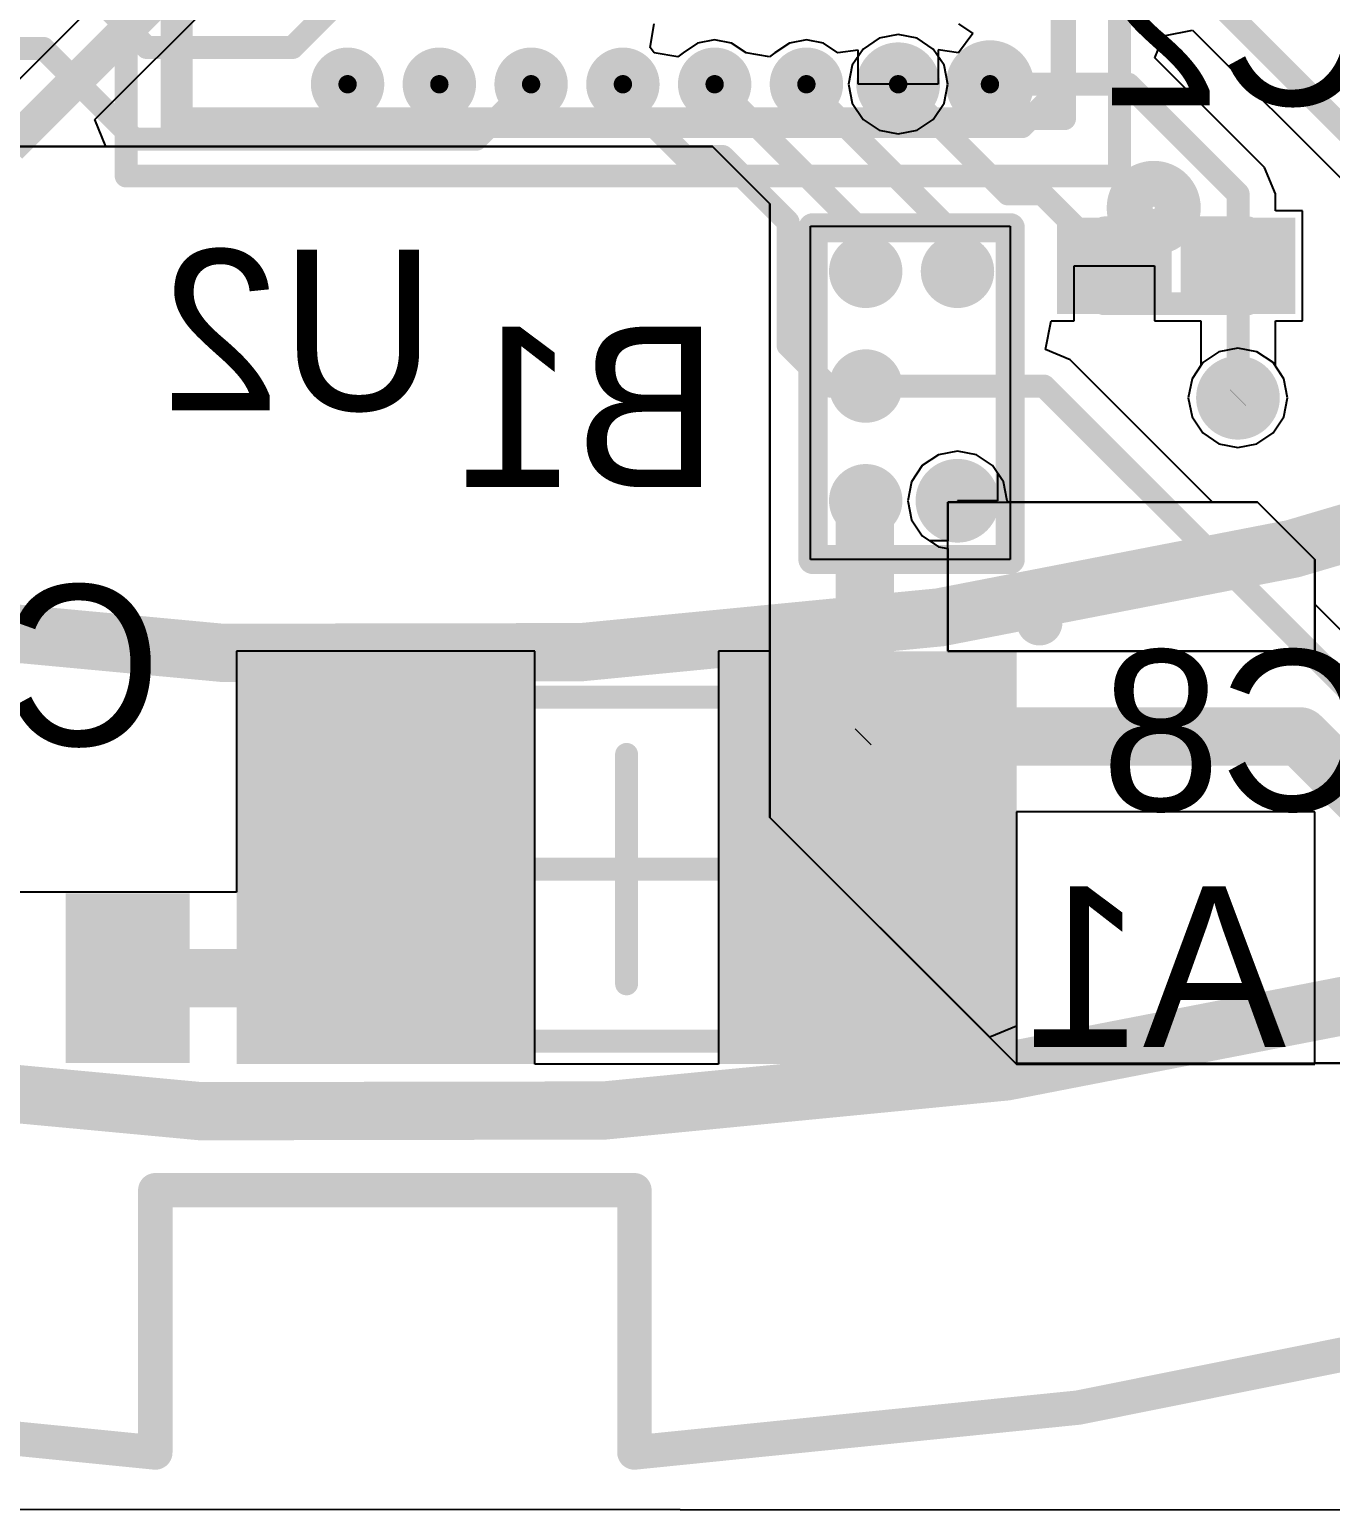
# Model space of a CAD drawing. Header units: millimetres. Extents: x 80 to 196, y 80 to 246.
# Drawn here: x 98.41 to 104.08, y 79.77 to 86.23 of the extents above; entities that cross this region are included whole.
import ezdxf

# ---------------------------------------------------------------- set-up
doc = ezdxf.new("R2010")
doc.units = ezdxf.units.MM
for name, color, linetype in [('BottomLayer', 5, 'Continuous'), ('BottomOverlay', 54, 'Continuous'), ('BottomPaste', 16, 'Continuous'), ('BottomSolder', 6, 'Continuous'), ('DrillDrawing', 1, 'Continuous'), ('KeepOutLayer', 6, 'Continuous'), ('Mechanical1', 6, 'Continuous'), ('Mechanical13', 56, 'Continuous'), ('Mechanical15', 56, 'Continuous'), ('MidLayer1', 16, 'Continuous'), ('MidLayer2', 76, 'Continuous'), ('MultiLayer', 9, 'Continuous'), ('TopLayer', 1, 'Continuous'), ('TopOverlay', 2, 'Continuous'), ('ViaHoleLayer', 16, 'Continuous')]:
    doc.layers.add(name, color=color, linetype=linetype)

msp = doc.modelspace()

# ---------------------------------------------------------------- linework, layer by layer
at = {"layer": 'BottomLayer'}
for p, q in [((101.11333092, 86.15215687999999), (101.13091534, 86.25468144)), ((102.45694774, 86.2546789), (102.51978988, 86.21269016)), ((101.3939298, 86.18538262), (101.31979482, 86.17063538)), ((101.46806478, 86.17063538), (101.3939298, 86.18538262)), ((101.793929, 86.18538262), (101.71979402, 86.17063538)), ((101.86806398, 86.17063538), (101.793929, 86.18538262)), ((102.51979242, 86.21268762), (102.45694774, 86.12864664)), ((102.51978988, 86.21269016), (102.51979242, 86.21268762)), ((103.31233338, 86.10646482), (103.35234854, 86.20307625999999)), ((103.35234854, 86.20307625999999), (103.47691014, 86.22785395999999)), ((103.47691014, 86.22785395999999), (104.15800606, 85.54675804)), ((101.1309128, 86.12864409999999), (101.11333092, 86.15215687999999)), ((101.13091534, 86.12864409999999), (101.1309128, 86.12864409999999)), ((101.23343482, 86.11106222), (101.13091534, 86.12864409999999)), ((101.2569476, 86.12864409999999), (101.23343482, 86.11106222)), ((101.25695014, 86.12864664), (101.2569476, 86.12864918)), ((101.2569476, 86.12864918), (101.2569476, 86.12864409999999)), ((101.31979482, 86.17063538), (101.25695014, 86.12864664)), ((101.53090946, 86.12864664), (101.46806478, 86.17063538)), ((101.63343402, 86.11106222), (101.53090946, 86.12864664)), ((101.6569468, 86.12864409999999), (101.63343402, 86.11106222)), ((101.65694934, 86.12864664), (101.6569468, 86.12864918)), ((101.6569468, 86.12864918), (101.6569468, 86.12864409999999)), ((101.71979402, 86.17063538), (101.65694934, 86.12864664)), ((101.93090612, 86.12864664), (101.86806398, 86.17063538)), ((101.93090866, 86.12864664), (101.93090612, 86.12864664)), ((101.9309112, 86.12864664), (101.93090866, 86.12864918)), ((101.93090866, 86.12864918), (101.93090866, 86.12864664)), ((102.01893236, 86.14066084), (101.9309112, 86.12864664)), ((102.01893236, 85.9916619), (102.01893236, 86.14066084)), ((102.45694774, 86.12864664), (102.36892912, 86.14164636)), ((102.36892912, 86.14164636), (102.36892912, 85.9916619)), ((103.79053918, 85.62825902), (103.31233338, 86.10646482)), ((102.36892912, 85.9916619), (102.01893236, 85.9916619)), ((103.83809306, 85.51345356), (103.79053918, 85.62825902)), ((103.83809306, 85.4401644), (103.83809306, 85.51345356)), ((103.95573316, 85.4401644), (103.83809306, 85.4401644)), ((103.95573316, 84.96016535999999), (103.95573316, 85.4401644)), ((101.81243544, 85.37261563999999), (102.6824337, 85.37261563999999)), ((101.81243544, 83.92001504), (101.81243544, 85.37261563999999)), ((102.6824337, 85.37261563999999), (102.6824337, 83.92001504)), ((102.96073642, 84.96016535999999), (102.96073642, 85.20016487999999)), ((102.96073642, 85.20016487999999), (103.31073318, 85.20016487999999)), ((103.31073318, 85.20016487999999), (103.31073318, 84.96016535999999)), ((102.83616466, 84.83560376), (102.86093982, 84.96016535999999)), ((102.86093982, 84.96016535999999), (102.96073642, 84.96016535999999)), ((103.31073318, 84.96016535999999), (103.51337438, 84.96016535999999)), ((103.51337438, 84.96016535999999), (103.51337438, 84.76559628)), ((103.83809306, 84.76339918), (103.83809306, 84.96016535999999)), ((103.83809306, 84.96016535999999), (103.95573316, 84.96016535999999)), ((102.94404354, 84.79092007999999), (102.83616466, 84.83560376)), ((103.56474334, 84.17022028), (102.94404354, 84.79092007999999)), ((103.51337438, 84.76559628), (103.47482988, 84.70791288)), ((103.87516944, 84.70791288), (103.83809306, 84.76339918)), ((103.47482988, 84.70791288), (103.45833766, 84.62499966)), ((103.89166166, 84.62499966), (103.87516944, 84.70791288)), ((103.45833766, 84.62499966), (103.47482988, 84.54208643999999)), ((103.87516944, 84.54208643999999), (103.89166166, 84.62499966)), ((103.47482988, 84.54208643999999), (103.52179702, 84.47179702)), ((103.8282023, 84.47179702), (103.87516944, 84.54208643999999)), ((103.52179702, 84.47179702), (103.59208644, 84.42482987999999)), ((103.75791288, 84.42482987999999), (103.8282023, 84.47179702)), ((103.59208644, 84.42482987999999), (103.67499966, 84.40833766)), ((103.67499966, 84.40833766), (103.75791288, 84.42482987999999)), ((103.76012776, 84.17022028), (103.56474334, 84.17022028)), ((103.7601303, 84.17022281999999), (103.76012776, 84.17022028)), ((104.0101298, 83.92022331999999), (103.7601303, 84.17022281999999)), ((102.6824337, 83.92001504), (101.81243544, 83.92001504)), ((104.0101298, 83.72483382), (104.0101298, 83.92022331999999)), ((104.40256742, 83.33239619999999), (104.0101298, 83.72483382))]:
    msp.add_line(p, q, dxfattribs=at)
for points, const_width in [([(98.47251831999999, 86.59782781999999), (98.91868455999999, 86.15166158)], 0.0999998), ([(99.55393094, 86.15166158), (99.79393046, 86.3916611)], 0.0999998), ([(103.54271392, 86.3916611), (104.3203654, 85.61400961999999)], 0.0999998), ([(98.12251902, 86.14782871999999), (98.46844162, 86.14782871999999)], 0.0999998), ([(98.46844162, 86.14782871999999), (98.86460796, 85.75166238)], 0.0999998), ([(98.91868455999999, 86.15166158), (99.55393094, 86.15166158)], 0.0999998), ([(100.35392934, 85.75166238), (100.59392886, 85.9916619)], 0.0999998), ([(100.9939306, 85.9461832), (100.9939306, 85.9916619)], 0.0999998), ([(100.9939306, 85.9461832), (101.26345254, 85.67666125999999)], 0.0999998), ([(101.3939298, 85.9916619), (101.3965333, 85.9916619)], 0.0999998), ([(101.3965333, 85.9916619), (102.05243496, 85.33576024)], 0.0999998), ([(101.793929, 85.98154253999999), (101.793929, 85.9916619)], 0.0999998), ([(101.793929, 85.98154253999999), (102.45243416, 85.32303737999999)], 0.0999998), ([(102.19393074, 85.9916619), (102.67213908, 85.51345356)], 0.0999998), ([(102.59392994, 85.9916619), (103.19752538, 85.9916619)], 0.0999998), ([(103.19752538, 85.9916619), (103.67573372, 85.51345356)], 0.0999998), ([(98.86460796, 85.75166238), (100.35392934, 85.75166238)], 0.0999998), ([(101.26345254, 85.67666125999999), (101.42869224, 85.67666125999999)], 0.0999998), ([(101.42869224, 85.67666125999999), (101.71402314, 85.39133036)], 0.0999998), ([(102.67213908, 85.51345356), (102.82244612, 85.51345356)], 0.0999998), ([(102.82244612, 85.51345356), (103.1357348, 85.20016487999999)], 0.0999998), ([(103.67573372, 85.20016487999999), (103.67573372, 85.51345356)], 0.0999998), ([(101.71402314, 84.85316532), (101.71402314, 85.39133036)], 0.0999998), ([(102.05243496, 85.17611362), (102.05243496, 85.33576024)], 0.0999998), ([(102.45243416, 85.17611362), (102.45243416, 85.32303737999999)], 0.0999998), ([(103.67573372, 84.62573372), (103.67573372, 85.20016487999999)], 0.0999998), ([(101.71402314, 84.85316532), (101.89107384, 84.67611461999999)], 0.0999998), ([(101.89107384, 84.67611461999999), (102.05243496, 84.67611461999999)], 0.0999998), ([(102.05243496, 84.67611461999999), (102.82923808, 84.67611461999999)], 0.0999998), ([(102.82923808, 84.67611461999999), (104.33531584, 83.17003686)], 0.0999998), ([(103.67499966, 84.62499966), (103.67573372, 84.62573372)], 0.0999998), ([(102.04902374, 83.14880753999999), (102.04902374, 84.15636966)], 0.254), ([(102.04902374, 83.14880753999999), (103.94640882, 83.14880753999999)], 0.254), ([(103.94640882, 83.14880753999999), (104.27877798, 82.81643838)], 0.254), ([(102.03973496, 83.1449188), (102.0436237, 83.14880753999999)], 0.0999998), ([(102.0436237, 83.14880753999999), (102.04902374, 83.14880753999999)], 0.0999998), ([(99.48512742, 82.09522315999999), (99.96012773999999, 82.57022348)], 0.254), ([(98.83512872, 82.09522315999999), (99.48512742, 82.09522315999999)], 0.254)]:
    msp.add_lwpolyline(points, dxfattribs=dict(at, const_width=const_width))
for points, const_width in [([(98.44344294, 86.14782871999999, 1), (98.49344029999999, 86.14782871999999, 1)], 0.0499999), ([(98.44344294, 86.14782871999999, 1), (98.49344029999999, 86.14782871999999, 1)], 0.0499999), ([(98.89368587999999, 86.15166158, 1), (98.94368324, 86.15166158, 1)], 0.0499999), ([(98.89368587999999, 86.15166158, 1), (98.94368324, 86.15166158, 1)], 0.0499999), ([(99.52893225999999, 86.15166158, 1), (99.57892962, 86.15166158, 1)], 0.0499999), ([(99.52893225999999, 86.15166158, 1), (99.57892962, 86.15166158, 1)], 0.0499999), ([(99.74893182, 85.9916619, 1), (99.8389291, 85.9916619, 1)], 0.08999982), ([(100.14893102, 85.9916619, 1), (100.2389283, 85.9916619, 1)], 0.08999982), ([(100.54893022, 85.9916619, 1), (100.6389275, 85.9916619, 1)], 0.08999982), ([(100.94893196, 85.9916619, 1), (101.03892924, 85.9916619, 1)], 0.08999982), ([(101.34893116, 85.9916619, 1), (101.43892844, 85.9916619, 1)], 0.08999982), ([(101.74893036, 85.9916619, 1), (101.83892764, 85.9916619, 1)], 0.08999982), ([(102.1376799, 85.9916619, 1), (102.25018158, 85.9916619, 1)], 0.11249914), ([(102.1489321, 85.9916619, 1), (102.23892938, 85.9916619, 1)], 0.08999982), ([(102.5489313, 85.9916619, 1), (102.63892858, 85.9916619, 1)], 0.08999982), ([(100.56893018, 85.9916619, 1), (100.61892754, 85.9916619, 1)], 0.0499999), ([(100.96893192, 85.9916619, 1), (101.01892928, 85.9916619, 1)], 0.0499999), ([(100.96893192, 85.9461832, 1), (101.01892928, 85.9461832, 1)], 0.0499999), ([(100.96893192, 85.9461832, 1), (101.01892928, 85.9461832, 1)], 0.0499999), ([(101.36893112, 85.9916619, 1), (101.41892848, 85.9916619, 1)], 0.0499999), ([(101.37153462, 85.9916619, 1), (101.42153198, 85.9916619, 1)], 0.0499999), ([(101.37153462, 85.9916619, 1), (101.42153198, 85.9916619, 1)], 0.0499999), ([(101.76893032, 85.9916619, 1), (101.81892768, 85.9916619, 1)], 0.0499999), ([(101.76893032, 85.98154253999999, 1), (101.81892768, 85.98154253999999, 1)], 0.0499999), ([(101.76893032, 85.98154253999999, 1), (101.81892768, 85.98154253999999, 1)], 0.0499999), ([(102.16893206, 85.9916619, 1), (102.21892942, 85.9916619, 1)], 0.0499999), ([(102.56893126, 85.9916619, 1), (102.61892862, 85.9916619, 1)], 0.0499999), ([(103.1725267, 85.9916619, 1), (103.22252406, 85.9916619, 1)], 0.0499999), ([(103.1725267, 85.9916619, 1), (103.22252406, 85.9916619, 1)], 0.0499999), ([(98.83960927999999, 85.75166238, 1), (98.88960664, 85.75166238, 1)], 0.0499999), ([(98.83960927999999, 85.75166238, 1), (98.88960664, 85.75166238, 1)], 0.0499999), ([(100.32893066, 85.75166238, 1), (100.37892802, 85.75166238, 1)], 0.0499999), ([(100.32893066, 85.75166238, 1), (100.37892802, 85.75166238, 1)], 0.0499999), ([(101.23845386, 85.67666125999999, 1), (101.28845122, 85.67666125999999, 1)], 0.0499999), ([(101.23845386, 85.67666125999999, 1), (101.28845122, 85.67666125999999, 1)], 0.0499999), ([(101.40369356, 85.67666125999999, 1), (101.45369092, 85.67666125999999, 1)], 0.0499999), ([(101.40369356, 85.67666125999999, 1), (101.45369092, 85.67666125999999, 1)], 0.0499999), ([(102.6471404, 85.51345356, 1), (102.69713776, 85.51345356, 1)], 0.0499999), ([(102.6471404, 85.51345356, 1), (102.69713776, 85.51345356, 1)], 0.0499999), ([(102.79744744, 85.51345356, 1), (102.8474448, 85.51345356, 1)], 0.0499999), ([(102.79744744, 85.51345356, 1), (102.8474448, 85.51345356, 1)], 0.0499999), ([(103.65073504, 85.51345356, 1), (103.7007324, 85.51345356, 1)], 0.0499999), ([(103.65073504, 85.51345356, 1), (103.7007324, 85.51345356, 1)], 0.0499999), ([(101.68902446, 85.39133036, 1), (101.73902182, 85.39133036, 1)], 0.0499999), ([(101.68902446, 85.39133036, 1), (101.73902182, 85.39133036, 1)], 0.0499999), ([(102.02743628, 85.33576024, 1), (102.07743364, 85.33576024, 1)], 0.0499999), ([(102.02743628, 85.33576024, 1), (102.07743364, 85.33576024, 1)], 0.0499999), ([(102.42743548, 85.32303737999999, 1), (102.47743284, 85.32303737999999, 1)], 0.0499999), ([(102.42743548, 85.32303737999999, 1), (102.47743284, 85.32303737999999, 1)], 0.0499999), ([(101.99743634, 85.17611362, 1), (102.10743358, 85.17611362, 1)], 0.10999978), ([(102.39743554, 85.17611362, 1), (102.50743278, 85.17611362, 1)], 0.10999978), ([(102.02743628, 85.17611362, 1), (102.07743364, 85.17611362, 1)], 0.0499999), ([(102.42743548, 85.17611362, 1), (102.47743284, 85.17611362, 1)], 0.0499999), ([(103.11073612, 85.20016487999999, 1), (103.16073348, 85.20016487999999, 1)], 0.0499999), ([(103.65073504, 85.20016487999999, 1), (103.7007324, 85.20016487999999, 1)], 0.0499999), ([(103.65073504, 85.20016487999999, 1), (103.7007324, 85.20016487999999, 1)], 0.0499999), ([(101.68902446, 84.85316532, 1), (101.73902182, 84.85316532, 1)], 0.0499999), ([(101.68902446, 84.85316532, 1), (101.73902182, 84.85316532, 1)], 0.0499999), ([(101.99743634, 84.67611461999999, 1), (102.10743358, 84.67611461999999, 1)], 0.10999978), ([(101.86607516, 84.67611461999999, 1), (101.91607252, 84.67611461999999, 1)], 0.0499999), ([(101.86607516, 84.67611461999999, 1), (101.91607252, 84.67611461999999, 1)], 0.0499999), ([(102.02743628, 84.67611461999999, 1), (102.07743364, 84.67611461999999, 1)], 0.0499999), ([(102.02743628, 84.67611461999999, 1), (102.07743364, 84.67611461999999, 1)], 0.0499999), ([(102.8042394, 84.67611461999999, 1), (102.85423676, 84.67611461999999, 1)], 0.0499999), ([(102.8042394, 84.67611461999999, 1), (102.85423676, 84.67611461999999, 1)], 0.0499999), ([(103.61874882, 84.62499966, 1), (103.7312505, 84.62499966, 1)], 0.11249914), ([(103.65000098, 84.62499966, 1), (103.69999834, 84.62499966, 1)], 0.0499999), ([(103.65073504, 84.62573372, 1), (103.7007324, 84.62573372, 1)], 0.0499999), ([(103.65073504, 84.62573372, 1), (103.7007324, 84.62573372, 1)], 0.0499999), ([(101.98552374, 84.15636966, 1), (102.11252374, 84.15636966, 1)], 0.127), ([(101.99743634, 84.17611308, 1), (102.10743358, 84.17611308, 1)], 0.10999978), ([(102.39609188, 84.17602164, 1), (102.50859356, 84.17602164, 1)], 0.11249914), ([(102.39743554, 84.17611308, 1), (102.50743278, 84.17611308, 1)], 0.10999978), ([(101.98552374, 83.14880753999999, 1), (102.11252374, 83.14880753999999, 1)], 0.127), ([(101.98552374, 83.14880753999999, 1), (102.11252374, 83.14880753999999, 1)], 0.127), ([(103.88290882, 83.14880753999999, 1), (104.00990882, 83.14880753999999, 1)], 0.127), ([(103.88290882, 83.14880753999999, 1), (104.00990882, 83.14880753999999, 1)], 0.127), ([(102.01473628, 83.1449188, 1), (102.06473364, 83.1449188, 1)], 0.0499999), ([(102.01862502, 83.14880753999999, 1), (102.06862238, 83.14880753999999, 1)], 0.0499999), ([(102.01862502, 83.14880753999999, 1), (102.06862238, 83.14880753999999, 1)], 0.0499999), ([(102.02402506, 83.14880753999999, 1), (102.07402242, 83.14880753999999, 1)], 0.0499999), ([(99.89662774, 82.57022348, 1), (100.02362774, 82.57022348, 1)], 0.127), ([(98.77162872, 82.09522315999999, 1), (98.89862871999999, 82.09522315999999, 1)], 0.127), ([(99.42162742, 82.09522315999999, 1), (99.54862741999999, 82.09522315999999, 1)], 0.127), ([(99.42162742, 82.09522315999999, 1), (99.54862741999999, 82.09522315999999, 1)], 0.127)]:
    msp.add_lwpolyline(points, format="xyb", close=True, dxfattribs=dict(at, const_width=const_width))
for points in [[(102.95573516, 85.3401646), (102.95573516, 85.06016516), (103.31573444, 85.3401646), (103.31573444, 85.06016516)], [(103.49573408, 85.3401646), (103.49573408, 85.06016516), (103.85573336, 85.3401646), (103.85573336, 85.06016516)], [(100.51012664, 81.72022518), (100.51012664, 83.42022177999999), (99.41012884, 81.72022518), (99.41012884, 83.42022177999999)], [(102.61012752, 81.72022518), (102.61012752, 83.42022177999999), (101.51012972, 81.72022518), (101.51012972, 83.42022177999999)], [(98.63512911999999, 81.79522376), (99.03512832, 81.79522376), (98.63512911999999, 82.39522256), (99.03512832, 82.39522256)]]:
    msp.add_solid(points, dxfattribs=at)
at = {"layer": 'BottomOverlay'}
for points, const_width in [([(99.02893071999999, 85.80666099999999), (99.02893071999999, 89.35666151999999)], 0.0999998), ([(102.90893058, 85.98166445999999), (102.90893058, 89.35666151999999)], 0.0999998), ([(102.73392712, 85.80666099999999), (102.90893058, 85.98166445999999)], 0.0999998), ([(99.02893071999999, 85.80666099999999), (102.73392712, 85.80666099999999)], 0.0999998), ([(101.82243542, 83.92001504), (101.82243542, 85.36611323999999)], 0.127), ([(101.82243542, 85.36611323999999), (102.6824337, 85.36611323999999)], 0.127), ([(102.6824337, 83.92001504), (102.6824337, 85.36611323999999)], 0.127), ([(101.82243542, 83.92001504), (102.6824337, 83.92001504)], 0.127)]:
    msp.add_lwpolyline(points, dxfattribs=dict(at, const_width=const_width))
for points, const_width in [([(102.8839319, 85.98166445999999, 1), (102.93392926, 85.98166445999999, 1)], 0.0499999), ([(102.8839319, 85.98166445999999, 1), (102.93392926, 85.98166445999999, 1)], 0.0499999), ([(99.00393204, 85.80666099999999, 1), (99.0539294, 85.80666099999999, 1)], 0.0499999), ([(99.00393204, 85.80666099999999, 1), (99.0539294, 85.80666099999999, 1)], 0.0499999), ([(102.70892844, 85.80666099999999, 1), (102.7589258, 85.80666099999999, 1)], 0.0499999), ([(102.70892844, 85.80666099999999, 1), (102.7589258, 85.80666099999999, 1)], 0.0499999), ([(103.41283864, 85.45275264, 1), (103.20283652, 85.45275264, 1)], 0.1999996), ([(103.15283662, 85.45275264, 1), (103.25283642, 85.45275264, 1)], 0.0999998), ([(103.36283874, 85.45275264, 1), (103.46283854, 85.45275264, 1)], 0.0999998), ([(101.79068542, 85.36611323999999, 1), (101.85418542, 85.36611323999999, 1)], 0.0635), ([(101.79068542, 85.36611323999999, 1), (101.85418542, 85.36611323999999, 1)], 0.0635), ([(102.6506837, 85.36611323999999, 1), (102.7141837, 85.36611323999999, 1)], 0.0635), ([(102.6506837, 85.36611323999999, 1), (102.7141837, 85.36611323999999, 1)], 0.0635), ([(101.79068542, 83.92001504, 1), (101.85418542, 83.92001504, 1)], 0.0635), ([(101.79068542, 83.92001504, 1), (101.85418542, 83.92001504, 1)], 0.0635), ([(102.6506837, 83.92001504, 1), (102.7141837, 83.92001504, 1)], 0.0635), ([(102.6506837, 83.92001504, 1), (102.7141837, 83.92001504, 1)], 0.0635)]:
    msp.add_lwpolyline(points, format="xyb", close=True, dxfattribs=dict(at, const_width=const_width))
at = {"layer": 'BottomPaste'}
for points, const_width in [([(99.77393049999999, 85.9916619, 1), (99.81393041999999, 85.9916619, 1)], 0.03999991999999999), ([(100.1739297, 85.9916619, 1), (100.21392962, 85.9916619, 1)], 0.03999991999999999), ([(100.5739289, 85.9916619, 1), (100.61392882, 85.9916619, 1)], 0.03999991999999999), ([(100.97393064, 85.9916619, 1), (101.01393056, 85.9916619, 1)], 0.03999991999999999), ([(101.37392984, 85.9916619, 1), (101.41392976, 85.9916619, 1)], 0.03999991999999999), ([(101.77392904, 85.9916619, 1), (101.81392896, 85.9916619, 1)], 0.03999991999999999), ([(102.17393078, 85.9916619, 1), (102.2139307, 85.9916619, 1)], 0.03999991999999999), ([(102.57392998, 85.9916619, 1), (102.6139299, 85.9916619, 1)], 0.03999991999999999), ([(102.02243502, 85.17611362, 1), (102.0824349, 85.17611362, 1)], 0.05999988), ([(102.42243422, 85.17611362, 1), (102.4824341, 85.17611362, 1)], 0.05999988), ([(102.02243502, 84.67611461999999, 1), (102.0824349, 84.67611461999999, 1)], 0.05999988), ([(102.02243502, 84.17611308, 1), (102.0824349, 84.17611308, 1)], 0.05999988), ([(102.42243422, 84.17611308, 1), (102.4824341, 84.17611308, 1)], 0.05999988)]:
    msp.add_lwpolyline(points, format="xyb", close=True, dxfattribs=dict(at, const_width=const_width))
for points in [[(103.00573506, 85.29016469999999), (103.00573506, 85.11016506), (103.26573454, 85.29016469999999), (103.26573454, 85.11016506)], [(103.54573398, 85.29016469999999), (103.54573398, 85.11016506), (103.80573346, 85.29016469999999), (103.80573346, 85.11016506)], [(100.46012674, 81.77022507999999), (100.46012674, 83.37022187999999), (99.46012873999999, 81.77022507999999), (99.46012873999999, 83.37022187999999)], [(102.56012762, 81.77022507999999), (102.56012762, 83.37022187999999), (101.56012962, 81.77022507999999), (101.56012962, 83.37022187999999)], [(98.68512901999999, 81.84522366), (98.98512842, 81.84522366), (98.68512901999999, 82.34522265999999), (98.98512842, 82.34522265999999)]]:
    msp.add_solid(points, dxfattribs=at)
at = {"layer": 'BottomSolder'}
for points, const_width in [([(102.10268124, 85.9916619, 1), (102.28518024, 85.9916619, 1)], 0.182499), ([(102.4981313, 85.9916619, 1), (102.68972858, 85.9916619, 1)], 0.19159982), ([(99.71393062, 85.9916619, 1), (99.8739303, 85.9916619, 1)], 0.15999968), ([(100.11392982, 85.9916619, 1), (100.2739295, 85.9916619, 1)], 0.15999968), ([(100.51392902, 85.9916619, 1), (100.6739287, 85.9916619, 1)], 0.15999968), ([(100.91393076, 85.9916619, 1), (101.07393044, 85.9916619, 1)], 0.15999968), ([(101.31392996, 85.9916619, 1), (101.47392964, 85.9916619, 1)], 0.15999968), ([(101.71392916, 85.9916619, 1), (101.87392884, 85.9916619, 1)], 0.15999968), ([(102.1139309, 85.9916619, 1), (102.27393058, 85.9916619, 1)], 0.15999968), ([(101.97243512, 85.17611362, 1), (102.1324348, 85.17611362, 1)], 0.15999968), ([(102.37243432, 85.17611362, 1), (102.532434, 85.17611362, 1)], 0.15999968), ([(101.97243512, 84.67611461999999, 1), (102.1324348, 84.67611461999999, 1)], 0.15999968), ([(103.58375016, 84.62499966, 1), (103.76624916, 84.62499966, 1)], 0.182499), ([(101.97243512, 84.17611308, 1), (102.1324348, 84.17611308, 1)], 0.15999968), ([(102.36109322, 84.17602164, 1), (102.54359222, 84.17602164, 1)], 0.182499), ([(102.37243432, 84.17611308, 1), (102.532434, 84.17611308, 1)], 0.15999968)]:
    msp.add_lwpolyline(points, format="xyb", close=True, dxfattribs=dict(at, const_width=const_width))
for points in [[(102.8857353, 85.41016445999999), (102.8857353, 84.9901653), (103.3857343, 85.41016445999999), (103.3857343, 84.9901653)], [(103.42573422, 85.41016445999999), (103.42573422, 84.9901653), (103.92573322, 85.41016445999999), (103.92573322, 84.9901653)], [(100.61012898, 83.52021904), (99.3101265, 83.52021904), (100.61012898, 81.72022263999999), (99.3101265, 81.72022263999999)], [(102.71006128, 83.52022158), (101.41006388, 83.52022158), (102.71006128, 81.72022009999999), (101.41006388, 81.72022009999999)], [(100.51012664, 81.72022518), (100.51012664, 83.42022177999999), (99.41012884, 81.72022518), (99.41012884, 83.42022177999999)], [(102.61012752, 81.72022518), (102.61012752, 83.42022177999999), (101.51012972, 81.72022518), (101.51012972, 83.42022177999999)], [(98.56512925999999, 81.72522389999999), (99.10512818, 81.72522389999999), (98.56512925999999, 82.46522241999999), (99.10512818, 82.46522241999999)]]:
    msp.add_solid(points, dxfattribs=at)
at = {"layer": 'DrillDrawing', "const_width": 0.1499997}
for points in [[(83.22520566, 110.89066976, -1.632082946502633), (101.04419974, 80.02726692)], [(98.95580158, 80.02726692, -0.543037441153086), (82.18100658, 109.0820653)]]:
    msp.add_lwpolyline(points, format="xyb", dxfattribs=at)
at = {"layer": 'DrillDrawing'}
for points, const_width in [([(102.16893206, 85.9916619, 1), (102.21892942, 85.9916619, 1)], 0.0499999), ([(103.65000098, 84.62499966, 1), (103.69999834, 84.62499966, 1)], 0.0499999), ([(102.42734404, 84.17602164, 1), (102.4773414, 84.17602164, 1)], 0.0499999), ([(98.91830102, 81.17045488, 1), (98.99330214, 81.17045488, 1)], 0.07499858), ([(98.91830102, 81.17045488, 1), (98.99330214, 81.17045488, 1)], 0.07499858), ([(101.00669918, 81.17045488, 1), (101.0817003, 81.17045488, 1)], 0.07499858), ([(101.00669918, 81.17045488, 1), (101.0817003, 81.17045488, 1)], 0.07499858), ([(98.91830102, 80.02726692, 1), (98.99330214, 80.02726692, 1)], 0.07499858), ([(98.91830102, 80.02726692, 1), (98.99330214, 80.02726692, 1)], 0.07499858), ([(101.00669918, 80.02726692, 1), (101.0817003, 80.02726692, 1)], 0.07499858), ([(101.00669918, 80.02726692, 1), (101.0817003, 80.02726692, 1)], 0.07499858)]:
    msp.add_lwpolyline(points, format="xyb", close=True, dxfattribs=dict(at, const_width=const_width))
at = {"layer": 'DrillDrawing', "const_width": 0.1499997}
for points in [[(98.95580158, 80.02726692), (98.95580158, 81.17045488)], [(98.95580158, 81.17045488), (101.04419974, 81.17045488)], [(101.04419974, 80.02726692), (101.04419974, 81.17045488)]]:
    msp.add_lwpolyline(points, dxfattribs=at)
at = {"layer": 'KeepOutLayer', "const_width": 0.1499997}
for points in [[(83.22520566, 110.89066976, -1.632082946502633), (101.04419974, 80.02726692)], [(98.95580158, 80.02726692, -0.543037441153086), (82.18100658, 109.0820653)]]:
    msp.add_lwpolyline(points, format="xyb", dxfattribs=at)
for points in [[(98.95580158, 80.02726692), (98.95580158, 81.17045488)], [(98.95580158, 81.17045488), (101.04419974, 81.17045488)], [(101.04419974, 80.02726692), (101.04419974, 81.17045488)]]:
    msp.add_lwpolyline(points, dxfattribs=at)
at = {"layer": 'KeepOutLayer', "const_width": 0.07499858}
for points in [[(98.91830102, 81.17045488, 1), (98.99330214, 81.17045488, 1)], [(98.91830102, 81.17045488, 1), (98.99330214, 81.17045488, 1)], [(101.00669918, 81.17045488, 1), (101.0817003, 81.17045488, 1)], [(101.00669918, 81.17045488, 1), (101.0817003, 81.17045488, 1)], [(98.91830102, 80.02726692, 1), (98.99330214, 80.02726692, 1)], [(98.91830102, 80.02726692, 1), (98.99330214, 80.02726692, 1)], [(101.00669918, 80.02726692, 1), (101.0817003, 80.02726692, 1)], [(101.00669918, 80.02726692, 1), (101.0817003, 80.02726692, 1)]]:
    msp.add_lwpolyline(points, format="xyb", close=True, dxfattribs=at)
at = {"layer": 'Mechanical1', "const_width": 0.1499997}
for points in [[(83.22520566, 110.89066976, -1.632082946502633), (101.04419974, 80.02726692)], [(98.95580158, 80.02726692, -0.543037441153086), (82.18100658, 109.0820653)]]:
    msp.add_lwpolyline(points, format="xyb", dxfattribs=at)
for points in [[(98.95580158, 81.17045488), (101.04419974, 81.17045488)], [(98.95580158, 80.02726692), (98.95580158, 81.17045488)], [(101.04419974, 80.02726692), (101.04419974, 81.17045488)]]:
    msp.add_lwpolyline(points, dxfattribs=at)
at = {"layer": 'Mechanical1', "const_width": 0.07499858}
for points in [[(98.91830102, 81.17045488, 1), (98.99330214, 81.17045488, 1)], [(98.91830102, 81.17045488, 1), (98.99330214, 81.17045488, 1)], [(101.00669918, 81.17045488, 1), (101.0817003, 81.17045488, 1)], [(101.00669918, 81.17045488, 1), (101.0817003, 81.17045488, 1)], [(98.91830102, 80.02726692, 1), (98.99330214, 80.02726692, 1)], [(98.91830102, 80.02726692, 1), (98.99330214, 80.02726692, 1)], [(101.00669918, 80.02726692, 1), (101.0817003, 80.02726692, 1)], [(101.00669918, 80.02726692, 1), (101.0817003, 80.02726692, 1)]]:
    msp.add_lwpolyline(points, format="xyb", close=True, dxfattribs=at)
at = {"layer": 'Mechanical13', "const_width": 0.0999998}
for points in [[(99.06893063999999, 85.8416622), (99.06893063999999, 89.34166282)], [(102.91893056, 85.8416622), (102.91893056, 89.34166282)], [(99.06893063999999, 85.8416622), (102.91893056, 85.8416622)], [(103.09073362, 85.03516393999999), (103.09073362, 85.36516582)], [(103.09073362, 85.36516582), (103.7207349, 85.36516582)], [(103.7207349, 85.03516393999999), (103.7207349, 85.36516582)], [(103.09073362, 85.03516393999999), (103.7207349, 85.03516393999999)], [(99.51012863999999, 83.32022198), (102.51012772, 83.32022198)], [(99.51012863999999, 81.82022244), (99.51012863999999, 83.32022198)], [(102.51012772, 81.82022244), (102.51012772, 83.32022198)], [(99.51012863999999, 81.82022244), (102.51012772, 81.82022244)]]:
    msp.add_lwpolyline(points, dxfattribs=at)
at = {"layer": 'Mechanical13', "const_width": 0.0499999}
for points in [[(99.04393196, 85.8416622, 1), (99.09392932, 85.8416622, 1)], [(99.04393196, 85.8416622, 1), (99.09392932, 85.8416622, 1)], [(102.89393188, 85.8416622, 1), (102.94392924, 85.8416622, 1)], [(102.89393188, 85.8416622, 1), (102.94392924, 85.8416622, 1)], [(103.06573494, 85.36516582, 1), (103.1157323, 85.36516582, 1)], [(103.06573494, 85.36516582, 1), (103.1157323, 85.36516582, 1)], [(103.69573622, 85.36516582, 1), (103.74573358, 85.36516582, 1)], [(103.69573622, 85.36516582, 1), (103.74573358, 85.36516582, 1)], [(103.06573494, 85.03516393999999, 1), (103.1157323, 85.03516393999999, 1)], [(103.06573494, 85.03516393999999, 1), (103.1157323, 85.03516393999999, 1)], [(103.69573622, 85.03516393999999, 1), (103.74573358, 85.03516393999999, 1)], [(103.69573622, 85.03516393999999, 1), (103.74573358, 85.03516393999999, 1)], [(99.48512996, 83.32022198, 1), (99.53512732, 83.32022198, 1)], [(99.48512996, 83.32022198, 1), (99.53512732, 83.32022198, 1)], [(102.48512904, 83.32022198, 1), (102.5351264, 83.32022198, 1)], [(102.48512904, 83.32022198, 1), (102.5351264, 83.32022198, 1)], [(99.48512996, 81.82022244, 1), (99.53512732, 81.82022244, 1)], [(99.48512996, 81.82022244, 1), (99.53512732, 81.82022244, 1)], [(102.48512904, 81.82022244, 1), (102.5351264, 81.82022244, 1)], [(102.48512904, 81.82022244, 1), (102.5351264, 81.82022244, 1)]]:
    msp.add_lwpolyline(points, format="xyb", close=True, dxfattribs=at)
at = {"layer": 'Mechanical15'}
for points, const_width in [([(118.50000176, 100.00000066, 1), (81.49999955999999, 100.00000066, 1)], 0.0999998), ([(116.49499942, 100.00000066, 1), (83.5050019, 100.00000066, 1)], 0.0999998), ([(98.80393244, 85.5916627, 1), (98.85392979999999, 85.5916627, 1)], 0.0499999), ([(98.80393244, 85.5916627, 1), (98.85392979999999, 85.5916627, 1)], 0.0499999), ([(103.1339314, 85.5916627, 1), (103.18392876, 85.5916627, 1)], 0.0499999), ([(103.1339314, 85.5916627, 1), (103.18392876, 85.5916627, 1)], 0.0499999), ([(100.9851295, 83.07022248, 1), (101.03512686, 83.07022248, 1)], 0.0499999), ([(100.48512796, 82.57022348, 1), (100.53512532, 82.57022348, 1)], 0.0499999), ([(101.4851285, 82.57022348, 1), (101.53512586, 82.57022348, 1)], 0.0499999), ([(100.9851295, 82.07022194, 1), (101.03512686, 82.07022194, 1)], 0.0499999)]:
    msp.add_lwpolyline(points, format="xyb", close=True, dxfattribs=dict(at, const_width=const_width))
at = {"layer": 'Mechanical15', "const_width": 0.0999998}
for points in [[(98.82893112, 85.5916627), (98.82893112, 89.59166232)], [(103.15893008, 85.5916627), (103.15893008, 89.59166232)], [(98.82893112, 85.5916627), (103.15893008, 85.5916627)], [(101.01012818, 82.07022194), (101.01012818, 83.07022248)], [(100.51012664, 82.57022348), (101.51012718, 82.57022348)]]:
    msp.add_lwpolyline(points, dxfattribs=at)
at = {"layer": 'Mechanical15', "const_width": 0.254}
for points in [[(110.81576516, 87.53399562, -0.3722918909865101), (89.23034985999999, 87.49413539999999)], [(112.12670234, 86.02303852, -0.3722918909865101), (87.92500068, 85.97834721999999)]]:
    msp.add_lwpolyline(points, format="xyb", dxfattribs=at)
at = {"layer": 'MidLayer1'}
for p, q in [((101.38512616, 85.72022734), (95.4693671, 85.72022734)), ((101.63513074, 85.47022276), (101.38512616, 85.72022734)), ((101.63513074, 82.79521668), (101.63513074, 85.47022276)), ((103.59208644, 84.82516944), (103.52179702, 84.77820229999999)), ((103.67499966, 84.84166166), (103.59208644, 84.82516944)), ((103.75791288, 84.82516944), (103.67499966, 84.84166166)), ((103.8282023, 84.77820229999999), (103.75791288, 84.82516944)), ((103.52179702, 84.77820229999999), (103.47482988, 84.70791288)), ((103.87516944, 84.70791288), (103.8282023, 84.77820229999999)), ((103.47482988, 84.70791288), (103.45833766, 84.62499966)), ((103.89166166, 84.62499966), (103.87516944, 84.70791288)), ((103.45833766, 84.62499966), (103.47482988, 84.54208643999999)), ((103.87516944, 84.54208643999999), (103.89166166, 84.62499966)), ((103.47482988, 84.54208643999999), (103.52179702, 84.47179702)), ((103.8282023, 84.47179702), (103.87516944, 84.54208643999999)), ((103.52179702, 84.47179702), (103.59208644, 84.42482987999999)), ((103.75791288, 84.42482987999999), (103.8282023, 84.47179702)), ((103.59208644, 84.42482987999999), (103.67499966, 84.40833766)), ((103.67499966, 84.40833766), (103.75791288, 84.42482987999999)), ((102.6525125, 84.25893486), (102.6273411, 84.29660559999999)), ((102.6273411, 84.29660559999999), (102.6273411, 84.17602164)), ((102.66900472, 84.17602418), (102.6525125, 84.25893486)), ((102.45234272, 84.17022028), (102.410133, 84.17022028)), ((102.410133, 84.17022028), (102.410133, 84.00102326)), ((102.6273411, 84.17602164), (102.45234272, 84.17602164)), ((102.45234272, 84.17602164), (102.45234272, 84.17022028)), ((102.67376722, 84.17022028), (102.66900472, 84.17602418)), ((103.76012776, 84.17022028), (102.67376722, 84.17022028)), ((103.7601303, 84.17022281999999), (103.76012776, 84.17022028)), ((104.0101298, 83.92022331999999), (103.7601303, 84.17022281999999)), ((102.410133, 84.00102326), (102.33175876, 84.00102326)), ((102.33175876, 84.00102326), (102.3694295, 83.97585185999999)), ((102.3694295, 83.97585185999999), (102.410133, 83.96775434)), ((102.410133, 83.96775434), (102.410133, 83.52022158)), ((104.01012726, 83.52022158), (104.0101298, 83.92022331999999)), ((102.410133, 83.52022158), (104.01012726, 83.52022158)), ((104.01012726, 82.82022044), (102.71012732, 82.82022044)), ((102.71012732, 82.82022044), (102.71012732, 81.88615576)), ((104.01012726, 81.72500038), (104.01012726, 82.82022044)), ((102.59279456, 81.83755286), (101.63513074, 82.79521668)), ((102.71012732, 81.88615576), (102.59279456, 81.83755286)), ((107.24989472, 81.72500038), (104.01012726, 81.72500038))]:
    msp.add_line(p, q, dxfattribs=at)
at = {"layer": 'MidLayer1', "const_width": 0.11249914}
for points in [[(102.1376799, 85.9916619, 1), (102.25018158, 85.9916619, 1)], [(103.61874882, 84.62499966, 1), (103.7312505, 84.62499966, 1)], [(102.39609188, 84.17602164, 1), (102.50859356, 84.17602164, 1)]]:
    msp.add_lwpolyline(points, format="xyb", close=True, dxfattribs=at)
at = {"layer": 'MidLayer2'}
for p, q in [((102.11101752, 86.19183167999999), (102.0407281, 86.14486454)), ((102.19393074, 86.2083239), (102.11101752, 86.19183167999999)), ((102.27684396, 86.19183167999999), (102.19393074, 86.2083239)), ((102.34713338, 86.14486454), (102.27684396, 86.19183167999999)), ((102.0407281, 86.14486454), (101.99376096, 86.07457511999999)), ((102.39410052, 86.07457511999999), (102.34713338, 86.14486454)), ((101.99376096, 86.07457511999999), (101.97726874, 85.9916619)), ((102.41059274, 85.9916619), (102.39410052, 86.07457511999999)), ((101.97726874, 85.9916619), (101.99376096, 85.90874868)), ((102.39410052, 85.90874868), (102.41059274, 85.9916619)), ((101.99376096, 85.90874868), (102.0407281, 85.83845926)), ((102.34713338, 85.83845926), (102.39410052, 85.90874868)), ((102.0407281, 85.83845926), (102.11101752, 85.79149212)), ((102.11101752, 85.79149212), (102.19393074, 85.7749999)), ((102.19393074, 85.7749999), (102.27684396, 85.79149212)), ((102.27684396, 85.79149212), (102.34713338, 85.83845926)), ((101.38512616, 85.72022734), (95.4693671, 85.72022734)), ((101.63513074, 85.47022276), (101.38512616, 85.72022734)), ((101.63513074, 82.79521668), (101.63513074, 85.47022276)), ((102.3694295, 84.37619142), (102.29914008, 84.32922427999999)), ((102.45234272, 84.39268364), (102.3694295, 84.37619142)), ((102.53525594, 84.37619142), (102.45234272, 84.39268364)), ((102.60554536, 84.32922427999999), (102.53525594, 84.37619142)), ((102.29914008, 84.32922427999999), (102.25217294, 84.25893486)), ((102.6525125, 84.25893486), (102.60554536, 84.32922427999999)), ((102.25217294, 84.25893486), (102.23568072, 84.17602164)), ((102.66900472, 84.17602418), (102.6525125, 84.25893486)), ((102.23568072, 84.17602164), (102.25217294, 84.09310842)), ((102.67376722, 84.17022028), (102.66900472, 84.17602418)), ((103.76012776, 84.17022028), (102.67376722, 84.17022028)), ((103.7601303, 84.17022281999999), (103.76012776, 84.17022028)), ((104.0101298, 83.92022331999999), (103.7601303, 84.17022281999999)), ((102.25217294, 84.09310842), (102.29914008, 84.022819)), ((102.29914008, 84.022819), (102.3694295, 83.97585185999999)), ((102.3694295, 83.97585185999999), (102.410133, 83.96775434)), ((102.410133, 83.96775434), (102.410133, 83.52022158)), ((104.01012726, 83.52022158), (104.0101298, 83.92022331999999)), ((102.410133, 83.52022158), (104.01012726, 83.52022158)), ((104.01012726, 82.82022044), (102.71012732, 82.82022044)), ((102.71012732, 82.82022044), (102.71012732, 81.88615576)), ((104.01012726, 81.72500038), (104.01012726, 82.82022044)), ((102.59279456, 81.83755286), (101.63513074, 82.79521668)), ((102.71012732, 81.88615576), (102.59279456, 81.83755286)), ((107.24989472, 81.72500038), (104.01012726, 81.72500038))]:
    msp.add_line(p, q, dxfattribs=at)
at = {"layer": 'MidLayer2', "const_width": 0.11249914}
for points in [[(102.1376799, 85.9916619, 1), (102.25018158, 85.9916619, 1)], [(103.61874882, 84.62499966, 1), (103.7312505, 84.62499966, 1)], [(102.39609188, 84.17602164, 1), (102.50859356, 84.17602164, 1)]]:
    msp.add_lwpolyline(points, format="xyb", close=True, dxfattribs=at)
at = {"layer": 'MultiLayer'}
for p, q in [((95.4693671, 85.72022734), (101.38512616, 85.72022734)), ((97.01012856, 85.72022734), (101.38512616, 85.72022734)), ((101.38512616, 85.72022734), (101.63513074, 85.47022276)), ((101.38512616, 85.72022734), (101.63513074, 85.47022276)), ((101.63513074, 85.47022276), (101.63513074, 82.79521668)), ((101.63513074, 85.47022276), (101.63513074, 83.52022665999999)), ((102.410133, 83.52022158), (102.410133, 84.17022028)), ((102.410133, 84.17022028), (103.76012776, 84.17022028)), ((103.76012776, 84.17022028), (103.7601303, 84.17022281999999)), ((103.7601303, 84.17022281999999), (104.0101298, 83.92022331999999)), ((104.0101298, 83.92022331999999), (104.01012726, 83.52022158)), ((100.61012898, 83.52022412), (99.31012396, 83.52022158)), ((99.31012396, 83.52022158), (99.31012396, 82.47022367999999)), ((100.61012898, 81.72022263999999), (100.61012898, 83.52022412)), ((101.63513074, 83.52022665999999), (101.41012738, 83.52022412)), ((101.41012738, 83.52022412), (101.41012738, 81.72022263999999)), ((104.01012726, 83.52022158), (102.410133, 83.52022158)), ((104.01012726, 82.82022044), (102.71012732, 82.82022044)), ((102.71012732, 82.82022044), (102.71012732, 81.72022009999999)), ((104.01012726, 81.72022009999999), (104.01012726, 82.82022044)), ((101.63513074, 82.79521668), (102.71012732, 81.72022009999999)), ((99.31012396, 82.47022367999999), (97.01012347999999, 82.47022367999999)), ((101.41012738, 81.72022263999999), (100.61012898, 81.72022263999999)), ((102.71012732, 81.72022009999999), (102.7149076, 81.72500038)), ((102.71012732, 81.72022009999999), (104.01012726, 81.72022009999999)), ((102.7149076, 81.72500038), (108.17500082, 81.72500038)), ((108.17500082, 79.7749992), (95.4693671, 79.78011221999999))]:
    msp.add_line(p, q, dxfattribs=at)
at = {"layer": 'MultiLayer', "const_width": 0.11249914}
for points in [[(102.1376799, 85.9916619, 1), (102.25018158, 85.9916619, 1)], [(103.61874882, 84.62499966, 1), (103.7312505, 84.62499966, 1)], [(102.39609188, 84.17602164, 1), (102.50859356, 84.17602164, 1)]]:
    msp.add_lwpolyline(points, format="xyb", close=True, dxfattribs=at)
at = {"layer": 'TopLayer'}
for p, q in [((99.1861237, 86.83619157999999), (98.24858684, 85.89865472)), ((98.69215974, 85.83756009999999), (99.43845746, 86.58385781999999)), ((98.74076264, 85.72022734), (98.69215974, 85.83756009999999)), ((101.38512616, 85.72022734), (98.74076264, 85.72022734)), ((101.63513074, 85.47022276), (101.38512616, 85.72022734)), ((101.63513074, 82.79521668), (101.63513074, 85.47022276)), ((103.59208644, 84.82516944), (103.52179702, 84.77820229999999)), ((103.67499966, 84.84166166), (103.59208644, 84.82516944)), ((103.75791288, 84.82516944), (103.67499966, 84.84166166)), ((103.8282023, 84.77820229999999), (103.75791288, 84.82516944)), ((103.52179702, 84.77820229999999), (103.47482988, 84.70791288)), ((103.87516944, 84.70791288), (103.8282023, 84.77820229999999)), ((103.47482988, 84.70791288), (103.45833766, 84.62499966)), ((103.89166166, 84.62499966), (103.87516944, 84.70791288)), ((103.45833766, 84.62499966), (103.47482988, 84.54208643999999)), ((103.87516944, 84.54208643999999), (103.89166166, 84.62499966)), ((103.47482988, 84.54208643999999), (103.52179702, 84.47179702)), ((103.8282023, 84.47179702), (103.87516944, 84.54208643999999)), ((103.52179702, 84.47179702), (103.59208644, 84.42482987999999)), ((103.75791288, 84.42482987999999), (103.8282023, 84.47179702)), ((103.59208644, 84.42482987999999), (103.67499966, 84.40833766)), ((103.67499966, 84.40833766), (103.75791288, 84.42482987999999)), ((102.6525125, 84.25893486), (102.6273411, 84.29660559999999)), ((102.6273411, 84.29660559999999), (102.6273411, 84.17602164)), ((102.66900472, 84.17602418), (102.6525125, 84.25893486)), ((102.45234272, 84.17022028), (102.410133, 84.17022028)), ((102.410133, 84.17022028), (102.410133, 84.00102326)), ((102.6273411, 84.17602164), (102.45234272, 84.17602164)), ((102.45234272, 84.17602164), (102.45234272, 84.17022028)), ((102.67376722, 84.17022028), (102.66900472, 84.17602418)), ((103.76012776, 84.17022028), (102.67376722, 84.17022028)), ((103.7601303, 84.17022281999999), (103.76012776, 84.17022028)), ((104.0101298, 83.92022331999999), (103.7601303, 84.17022281999999)), ((102.410133, 84.00102326), (102.33175876, 84.00102326)), ((102.33175876, 84.00102326), (102.3694295, 83.97585185999999)), ((102.3694295, 83.97585185999999), (102.410133, 83.96775434)), ((102.410133, 83.96775434), (102.410133, 83.52022158)), ((104.01012726, 83.52022158), (104.0101298, 83.92022331999999)), ((102.410133, 83.52022158), (104.01012726, 83.52022158)), ((104.01012726, 82.82022044), (102.71012732, 82.82022044)), ((102.71012732, 82.82022044), (102.71012732, 81.88615576)), ((104.01012726, 81.72500038), (104.01012726, 82.82022044)), ((102.59279456, 81.83755286), (101.63513074, 82.79521668)), ((102.71012732, 81.88615576), (102.59279456, 81.83755286)), ((107.24989472, 81.72500038), (104.01012726, 81.72500038))]:
    msp.add_line(p, q, dxfattribs=at)
at = {"layer": 'TopLayer', "const_width": 0.1499997}
msp.add_lwpolyline([(98.32249322, 85.72022734), (99.39392871999999, 86.79166284)], dxfattribs=at)
at = {"layer": 'TopLayer', "const_width": 0.11249914}
for points in [[(102.1376799, 85.9916619, 1), (102.25018158, 85.9916619, 1)], [(103.61874882, 84.62499966, 1), (103.7312505, 84.62499966, 1)], [(102.39609188, 84.17602164, 1), (102.50859356, 84.17602164, 1)]]:
    msp.add_lwpolyline(points, format="xyb", close=True, dxfattribs=at)
at = {"layer": 'TopOverlay'}
for points, const_width in [([(102.86012702, 83.6452226, 1), (102.76012722, 83.6452226, 1)], 0.0999998), ([(102.73512854, 83.6452226, 1), (102.7851259, 83.6452226, 1)], 0.0499999), ([(102.83512834, 83.6452226, 1), (102.8851257, 83.6452226, 1)], 0.0499999)]:
    msp.add_lwpolyline(points, format="xyb", close=True, dxfattribs=dict(at, const_width=const_width))
at = {"layer": 'ViaHoleLayer', "const_width": 0.0499999}
for points in [[(102.16893206, 85.9916619, 1), (102.21892942, 85.9916619, 1)], [(103.65000098, 84.62499966, 1), (103.69999834, 84.62499966, 1)], [(102.42734404, 84.17602164, 1), (102.4773414, 84.17602164, 1)]]:
    msp.add_lwpolyline(points, format="xyb", close=True, dxfattribs=at)

# ---------------------------------------------------------------- texts
at = {"layer": 'BottomOverlay', "text_generation_flag": 2}
for s, p in [('C2', (104.275001, 85.90000092)), ('U2', (100.1779048, 84.57029568)), ('B1', (101.41091224, 84.235417)), ('C10', (98.98379999999999, 83.1088)), ('C8', (104.27499846, 82.82500071999999)), ('A1', (103.88512878, 81.79522376))]:
    msp.add_text(s, height=0.7000011399999999, rotation=360, dxfattribs=at).set_placement(p)

doc.saveas('drawing.dxf')
